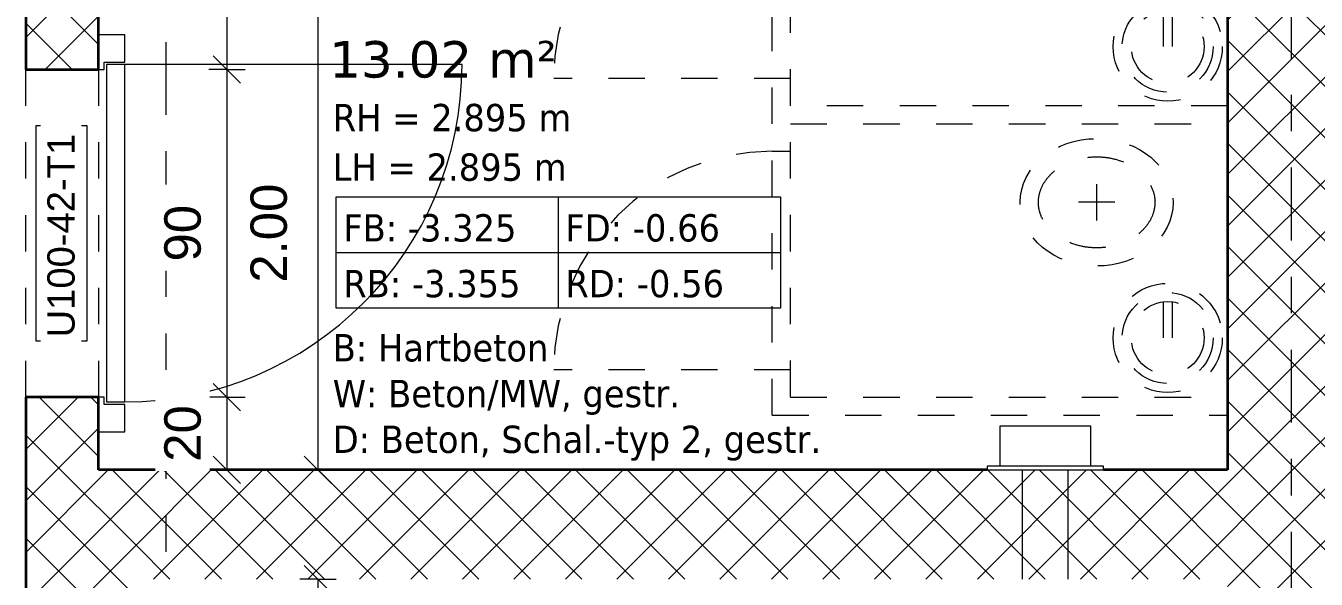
# Model space of a CAD drawing. Header units: metres. Extents: x -86 to 44, y -23 to 39.
# Drawn here: x -16.283 to -12.739, y 20.271 to 21.791 of the extents above; entities that cross this region are included whole.
import ezdxf

# ---------------------------------------------------------------- set-up
doc = ezdxf.new("R2010")
doc.units = ezdxf.units.M
for name, pattern in [('_Rasterlinie_', [0.375, 0.2, -0.05, 0.075, -0.05]), ('_Verdeckte Linien_', [0.15, 0.1, -0.05]), ('Strich Punkt fein', [0.2, 0.1, -0.05, 0, -0.05])]:
    doc.linetypes.add(name, pattern=pattern)
for name, color, linetype, lineweight in [('A-____-____-DIMS', 7, 'Continuous', 5), ('A-____-____-DIMS-50', 7, 'Continuous', 5), ('A-AREA-____-IDEN', 7, 'Continuous', 5), ('A-DOOR-____-IDEN', 7, 'Continuous', 5), ('A-DOOR-____-OTLN', 7, 'Continuous', 9), ('A-DOOR-FRAM-MCUT', 7, 'Continuous', 9), ('A-DOOR-OPNG-OTLN', 7, 'Continuous', 9), ('A-GENM-____-HDLN', 7, '_Verdeckte Linien_', 9), ('A-WALL-____-MCUT', 7, 'Continuous', 35), ('A-WALL-____-PATT', 7, 'Continuous', 35), ('M-EQPM-____-OTLN', 7, 'Continuous', 9), ('S-GRID-____-OTLN', 7, 'Continuous', 5)]:
    doc.layers.add(name, color=color, linetype=linetype, lineweight=lineweight)
doc.styles.add('Arial_1', font='arial.ttf', dxfattribs={"height": 0.1})
doc.styles.add('Arial_2', font='arial.ttf', dxfattribs={"height": 0.075})
doc.styles.add('Verdana_2', font='verdana.ttf', dxfattribs={"height": 0.1})
doc.styles.add('Verdana_3', font='verdana.ttf', dxfattribs={"width": 0.9, "height": 0.075})
doc.dimstyles.new('SUB_Rohbau_fein', dxfattribs={"dimscale": 0.3048, "dimtxt": 0.102026, "dimasz": 0.246063, "dimexe": 0.164042, "dimexo": 0.0625, "dimgap": 0.123031, "dimtad": 1, "dimdec": 1, "dimlfac": 100, "dimrnd": 0.5, "dimdsep": 46, "dimtxsty": 'Arial_1', "dimblk1": 'OBLIQUE', "dimblk2": 'OBLIQUE', "dimsah": 1, "dimcen": 0.09, "dimazin": 0, "dimtfac": 1, "dimtdec": 4, "dimtix": 1, "dimtmove": 0, "dimatfit": 3, "dimfxl": 0.164042, "dimfxlon": 1, "dimtvp": 1, "dimtfill": 1, "dimtolj": 1, "dimtzin": 0, "dimarcsym": 2})
doc.dimstyles.new('SUB_Rohbau_fein_1', dxfattribs={"dimscale": 0.3048, "dimtxt": 0.102026, "dimasz": 0.246063, "dimexe": 0.164042, "dimexo": 0.0625, "dimgap": 0.123031, "dimtad": 1, "dimrnd": 0.005, "dimzin": 0, "dimdsep": 46, "dimtxsty": 'Arial_1', "dimblk1": 'OBLIQUE', "dimblk2": 'OBLIQUE', "dimsah": 1, "dimcen": 0.09, "dimazin": 0, "dimtfac": 1, "dimtdec": 4, "dimtix": 1, "dimtmove": 0, "dimatfit": 3, "dimfxl": 0.164042, "dimfxlon": 1, "dimtvp": 1, "dimtfill": 1, "dimtolj": 1, "dimtzin": 0, "dimarcsym": 2})
doc.dimstyles.new('SUB_Rohbau_fein_mit_Höhe_1', dxfattribs={"dimscale": 0.3048, "dimtxt": 0.102026, "dimasz": 0.246063, "dimexe": 0.164042, "dimexo": 0.0625, "dimgap": 0.123031, "dimtad": 1, "dimrnd": 0.005, "dimzin": 0, "dimdsep": 46, "dimtxsty": 'Arial_1', "dimblk1": 'OBLIQUE', "dimblk2": 'OBLIQUE', "dimsah": 1, "dimcen": 0.09, "dimazin": 0, "dimtfac": 1, "dimtdec": 4, "dimtix": 1, "dimtmove": 0, "dimatfit": 3, "dimfxl": 0.164042, "dimfxlon": 1, "dimtvp": 1, "dimtfill": 1, "dimtolj": 1, "dimtzin": 0, "dimarcsym": 2})
doc.dimstyles.new('SUB_Rohbau_fein_mit_Höhe_2', dxfattribs={"dimscale": 0.3048, "dimtxt": 0.102026, "dimasz": 0.246063, "dimexe": 0.164042, "dimexo": 0.0625, "dimgap": 0.123031, "dimtad": 1, "dimdec": 1, "dimlfac": 100, "dimrnd": 0.5, "dimdsep": 46, "dimtxsty": 'Arial_1', "dimblk1": 'OBLIQUE', "dimblk2": 'OBLIQUE', "dimsah": 1, "dimcen": 0.09, "dimazin": 0, "dimtfac": 1, "dimtdec": 4, "dimtix": 1, "dimtmove": 0, "dimatfit": 3, "dimfxl": 0.164042, "dimfxlon": 1, "dimtvp": 1, "dimtfill": 1, "dimtolj": 1, "dimtzin": 0, "dimarcsym": 2})
pattern_1 = [(45, (0, 0), (-0.07071068, 0.07071068), []), (135, (0, 0), (-0.07071068, -0.07071068), [])]

# ---------------------------------------------------------------- blocks, each defined once
blk = doc.blocks.new('SA_WC_Schutzraum - SA_WC_Schutzraum-42364049--01_UG_OK_FFB_AF')
at = {"layer": 'A-GENM-____-HDLN'}
for p, q in [((3.25, 0), (3.2, 0)), ((3.2, 0), (3.2, -1.2)), ((3.25, -1.2), (3.25, 0)), ((4.05, 0), (4, 0)), ((4, -1.2), (4, 0)), ((4.05, -1.25), (4.05, 0)), ((2.9377, -0.1516), (3.1377, -0.1516)), ((2.9377, -0.1766), (3.1377, -0.1766)), ((3.7377, -0.1516), (3.9377, -0.1516)), ((3.7377, -0.1766), (3.9377, -0.1766)), ((3.4652, -0.3092), (3.4652, -0.4092)), ((3.4152, -0.3592), (3.5152, -0.3592)), ((4, -1.2), (2.45, -1.2)), ((3.125, -1.2), (3.125, -1.85)), ((3.325, -1.25), (3.325, -1.2)), ((3.925, -1.2), (3.925, -1.85)), ((4.05, -1.25), (2.45, -1.25))]:
    blk.add_line(p, q, dxfattribs=at)
for centre, radius in [((3.0377, -0.1641), 0.15), ((3.8377, -0.1641), 0.15), ((3.0377, -0.1641), 0.125), ((3.0377, -0.1641), 0.1), ((3.8377, -0.1641), 0.125), ((3.8377, -0.1641), 0.1)]:
    blk.add_circle(centre, radius, dxfattribs=at)
for centre in [(3.125, -1.25), (3.925, -1.25)]:
    blk.add_arc(centre, 0.6, 180, 270, dxfattribs=at)
blk.add_ellipse((3.4652, -0.3592), major_axis=(0, 0.21), ratio=0.833333, dxfattribs=at)
for points, knots in [([(3.4652, -0.5192), (3.456, -0.5192), (3.4374, -0.5165), (3.4102, -0.5042), (3.3849, -0.4835), (3.3636, -0.4546), (3.348, -0.4193), (3.3399, -0.3797), (3.3399, -0.3387), (3.3487, -0.2958), (3.3679, -0.2552), (3.397, -0.2227), (3.4305, -0.2033), (3.4536, -0.1992), (3.4652, -0.1992)], [3.141593, 3.141593, 3.141593, 3.141593, 3.383254, 3.624915, 3.866576, 4.108237, 4.349898, 4.591558, 4.833219, 5.07488, 5.376957, 5.679033, 5.981109, 6.283185, 6.283185, 6.283185, 6.283185]), ([(3.4652, -0.1992), (3.4745, -0.1992), (3.493, -0.2019), (3.5202, -0.2141), (3.5455, -0.2349), (3.5669, -0.2637), (3.5824, -0.2991), (3.5906, -0.3387), (3.5906, -0.3797), (3.5817, -0.4226), (3.5625, -0.4632), (3.5335, -0.4957), (3.5, -0.515), (3.4768, -0.5192), (3.4652, -0.5192)], [0, 0, 0, 0, 0.241661, 0.483322, 0.724983, 0.966644, 1.208305, 1.449966, 1.691627, 1.933288, 2.235364, 2.53744, 2.839516, 3.141593, 3.141593, 3.141593, 3.141593])]:
    blk.add_open_spline(points, degree=3, knots=knots, dxfattribs=at)
blk = doc.blocks.new('UeV-ESV 150 - ÜV_ESV 150 _ 75-21150413--01_UG_OK_FFB_AF')
at = {"layer": 'M-EQPM-____-OTLN'}
for p, q in [((0, 0.27), (0, 0.16)), ((0.25, 0.27), (0, 0.27)), ((0.25, 0.16), (0.25, 0.27)), ((-0.035, 0.16), (-0.035, 0.15)), ((0.285, 0.16), (-0.035, 0.16)), ((-0.035, 0.15), (0.285, 0.15)), ((0.0625, -0.15), (0.0625, 0.15)), ((0.1875, -0.15), (0.1875, 0.15)), ((0.285, 0.15), (0.285, 0.16))]:
    blk.add_line(p, q, dxfattribs=at)
blk = doc.blocks.new('UeV-ESV 150 - ÜV_ESV 150 _ 75-V106--01_UG_OK_FFB_AF')
at = {"layer": 'M-EQPM-____-OTLN'}
for p, q in [((0.0625, -0.15), (0.0625, 0.15)), ((0.1875, -0.15), (0.1875, 0.15))]:
    blk.add_line(p, q, dxfattribs=at)
blk = doc.blocks.new('StA_TU_HBR_1HDF - n_B_90x200-42359775--01_UG_OK_FFB_AF')
at = {"layer": 'A-DOOR-____-OTLN'}
for p, q in [((0.463, 0.172), (-0.463, 0.172)), ((-0.463, 0.172), (-0.463, 0.122)), ((0.463, 0.122), (0.463, 0.172)), ((-0.463, 0.122), (0.463, 0.122))]:
    blk.add_line(p, q, dxfattribs=at)
at = {"layer": 'A-DOOR-____-OTLN', "linetype": 'Strich Punkt fein'}
for p, q in [((-0.45, 0.1), (0.45, 0.1)), ((0.45, -0.1), (-0.45, -0.1))]:
    blk.add_line(p, q, dxfattribs=at)
at = {"layer": 'A-DOOR-FRAM-MCUT'}
for p, q in [((-0.47, 0.172), (-0.545, 0.172)), ((-0.545, 0.172), (-0.545, 0.1)), ((-0.47, 0.115), (-0.47, 0.172)), ((0.545, 0.172), (0.47, 0.172)), ((0.47, 0.172), (0.47, 0.115)), ((0.545, 0.1), (0.545, 0.172)), ((-0.45, 0.115), (-0.47, 0.115)), ((-0.45, 0.1), (-0.45, 0.115)), ((0.47, 0.115), (0.45, 0.115)), ((0.45, 0.115), (0.45, 0.1)), ((-0.545, 0.1), (-0.45, 0.1)), ((0.45, 0.1), (0.545, 0.1))]:
    blk.add_line(p, q, dxfattribs=at)
at = {"layer": 'A-DOOR-OPNG-OTLN'}
blk.add_line((-0.463, 1.098), (-0.463, 0.172), dxfattribs=at)
blk.add_arc((-0.463, 0.172), 0.926, 360, 90, dxfattribs=at)
blk = doc.blocks.new('Beschriftung_Räume-SUB - Vollständig-17704717--01_UG_OK_FFB_AF')
at = {"layer": 'A-AREA-____-IDEN'}
for p, q in [((0, -0.018255), (0.0244, -0.018255)), ((0, -0.024377), (0, -0.018255)), ((0.0122, -0.018255), (0.0122, -0.024377)), ((0.0244, -0.018255), (0.0244, -0.024377)), ((0, -0.021316), (0.0244, -0.021316)), ((0.0244, -0.024377), (0, -0.024377))]:
    blk.add_line(p, q, dxfattribs=at)
blk = doc.blocks.new('DIMBLOCK226--01_UG_OK_FFB_AF')
at = {"layer": 'A-____-____-DIMS-50'}
for p, q in [((-15.7307, 24.7716), (-15.7682, 24.8091)), ((-15.7307, 24.7716), (-15.7807, 24.7716)), ((-15.7307, 24.7716), (-15.7307, 21.6715)), ((-15.7307, 24.7716), (-15.6932, 24.7341)), ((-15.7307, 24.7716), (-15.6807, 24.7716)), ((-15.7307, 21.6715), (-15.7682, 21.709)), ((-15.7307, 21.6715), (-15.7807, 21.6715)), ((-15.7307, 21.6715), (-15.6932, 21.634)), ((-15.7307, 21.6715), (-15.6807, 21.6715))]:
    blk.add_line(p, q, dxfattribs=at)
at = {"layer": 'A-____-____-DIMS-50', "color": 0, "insert": (-15.9027, 23.0858), "char_height": 0.1, "width": 0.325653, "attachment_point": 1, "rotation": 90, "line_spacing_factor": 0.941778, "style": 'Arial_1', "bg_fill": 3, "box_fill_scale": 1.25, "bg_fill_color": 256, "bg_fill_true_color": 13158600, "bg_fill_transparency": 0}
blk.add_mtext('3.10', dxfattribs=at)
blk = doc.blocks.new('_Oblique')
at = {"color": 0, "linetype": 'ByBlock', "lineweight": -2}
blk.add_line((-0.5, -0.5), (0.5, 0.5), dxfattribs=at)
blk = doc.blocks.new('DIMBLOCK227--01_UG_OK_FFB_AF')
at = {"layer": 'A-____-____-DIMS-50'}
for p, q in [((-15.7307, 21.6715), (-15.7682, 21.709)), ((-15.7307, 21.6715), (-15.7807, 21.6715)), ((-15.7307, 21.6715), (-15.7307, 20.7715)), ((-15.7307, 21.6715), (-15.6932, 21.634)), ((-15.7307, 21.6715), (-15.6807, 21.6715)), ((-15.7307, 20.7715), (-15.7682, 20.809)), ((-15.7307, 20.7715), (-15.7807, 20.7715)), ((-15.7307, 20.7715), (-15.6932, 20.734)), ((-15.7307, 20.7715), (-15.6807, 20.7715))]:
    blk.add_line(p, q, dxfattribs=at)
at = {"layer": 'A-____-____-DIMS-50', "color": 0, "char_height": 0.1, "attachment_point": 1, "rotation": 90, "line_spacing_factor": 0.941778, "style": 'Arial_1', "bg_fill": 3, "box_fill_scale": 1.25, "bg_fill_color": 256, "bg_fill_true_color": 13158600, "bg_fill_transparency": 0}
for s, insert, width in [('2.00', (-15.666, 21.0858), 0.325653), ('90', (-15.9027, 21.1439), 0.186088)]:
    blk.add_mtext(s, dxfattribs=dict(at, insert=insert, width=width))
blk = doc.blocks.new('DIMBLOCK228--01_UG_OK_FFB_AF')
at = {"layer": 'A-____-____-DIMS-50'}
for p, q in [((-15.7307, 20.7715), (-15.7682, 20.809)), ((-15.7307, 20.7715), (-15.7807, 20.7715)), ((-15.7307, 20.7715), (-15.7307, 20.5715)), ((-15.7307, 20.7715), (-15.6932, 20.734)), ((-15.7307, 20.7715), (-15.6807, 20.7715)), ((-15.7307, 20.5715), (-15.7682, 20.609)), ((-15.7307, 20.5715), (-15.7807, 20.5715)), ((-15.7307, 20.5715), (-15.6932, 20.534)), ((-15.7307, 20.5715), (-15.6807, 20.5715))]:
    blk.add_line(p, q, dxfattribs=at)
at = {"layer": 'A-____-____-DIMS-50', "color": 0, "insert": (-15.9027, 20.5939), "char_height": 0.1, "width": 0.186088, "attachment_point": 1, "rotation": 90, "line_spacing_factor": 0.941778, "style": 'Arial_1', "bg_fill": 3, "box_fill_scale": 1.25, "bg_fill_color": 256, "bg_fill_true_color": 13158600, "bg_fill_transparency": 0}
blk.add_mtext('20', dxfattribs=at)
blk = doc.blocks.new('DIMBLOCK230--01_UG_OK_FFB_AF')
at = {"layer": 'A-____-____-DIMS-50'}
for p, q in [((-15.4807, 24.7716), (-15.5182, 24.8091)), ((-15.4807, 24.7716), (-15.5307, 24.7716)), ((-15.4807, 24.7716), (-15.4807, 20.5715)), ((-15.4807, 24.7716), (-15.4432, 24.7341)), ((-15.4807, 24.7716), (-15.4307, 24.7716)), ((-15.4807, 20.5715), (-15.5182, 20.609)), ((-15.4807, 20.5715), (-15.5307, 20.5715)), ((-15.4807, 20.5715), (-15.4432, 20.534)), ((-15.4807, 20.5715), (-15.4307, 20.5715))]:
    blk.add_line(p, q, dxfattribs=at)
at = {"layer": 'A-____-____-DIMS-50', "color": 0, "insert": (-15.6527, 22.5358), "char_height": 0.1, "width": 0.325653, "attachment_point": 1, "rotation": 90, "line_spacing_factor": 0.941778, "style": 'Arial_1', "bg_fill": 3, "box_fill_scale": 1.25, "bg_fill_color": 256, "bg_fill_true_color": 13158600, "bg_fill_transparency": 0}
blk.add_mtext('4.20', dxfattribs=at)
blk = doc.blocks.new('DIMBLOCK236--01_UG_OK_FFB_AF')
at = {"layer": 'A-____-____-DIMS-50'}
for p, q in [((-15.4807, 20.2715), (-15.5182, 20.309)), ((-15.4807, 20.2715), (-15.5307, 20.2715)), ((-15.4807, 20.2715), (-15.4807, 19.7716)), ((-15.4807, 20.2715), (-15.4432, 20.234)), ((-15.4807, 20.2715), (-15.4307, 20.2715)), ((-15.4807, 19.7716), (-15.5182, 19.8091)), ((-15.4807, 19.7716), (-15.5307, 19.7716)), ((-15.4807, 19.7716), (-15.4432, 19.7341)), ((-15.4807, 19.7716), (-15.4307, 19.7716))]:
    blk.add_line(p, q, dxfattribs=at)
at = {"layer": 'A-____-____-DIMS-50', "color": 0, "insert": (-15.6527, 19.944), "char_height": 0.1, "width": 0.186088, "attachment_point": 1, "rotation": 90, "line_spacing_factor": 0.941778, "style": 'Arial_1', "bg_fill": 3, "box_fill_scale": 1.25, "bg_fill_color": 256, "bg_fill_true_color": 13158600, "bg_fill_transparency": 0}
blk.add_mtext('50', dxfattribs=at)

msp = doc.modelspace()

# ---------------------------------------------------------------- hatches: boundary and pattern name
at = {"layer": 'A-WALL-____-PATT', "lineweight": 9}
h = msp.add_hatch(dxfattribs=at)
h.set_pattern_fill('FP_1', color=256, style=0, pattern_type=2)
h.set_pattern_definition(pattern_1)
h.paths.add_polyline_path([(-12.983, 18.5716), (-12.633, 18.5716), (-12.633, 20.2715), (-12.983, 20.2715), (-12.983, 19.4524)])
h.paths.add_polyline_path([(-12.983, 20.5715), (-12.633, 20.5715), (-12.633, 24.7716), (-12.983, 24.7716), (-12.983, 20.8861)])
h = msp.add_hatch(dxfattribs=at)
h.set_pattern_fill('FP_1', color=256, style=0, pattern_type=2)
h.set_pattern_definition(pattern_1)
h.paths.add_polyline_path([(-16.083, 20.5715), (-16.083, 20.7715), (-16.283, 20.7715), (-16.283, 20.5715), (-16.1649, 20.5715)])
h.paths.add_polyline_path([(-16.283, 21.6715), (-16.083, 21.6715), (-16.083, 23.1516), (-16.283, 23.1516), (-16.283, 21.7424)])
h = msp.add_hatch(dxfattribs=at)
h.set_pattern_fill('FP_1', color=256, style=0, pattern_type=2)
h.set_pattern_definition(pattern_1)
h.paths.add_polyline_path([(-15.983, 17.9716), (-15.983, 18.6916), (-15.993, 18.6916), (-15.993, 18.7616), (-16.063, 18.7616), (-16.063, 18.7716), (-16.283, 18.7716), (-16.283, 17.9716)])
h.paths.add_polyline_path([(-16.283, 19.7716), (-16.063, 19.7716), (-16.063, 19.7816), (-15.993, 19.7816), (-15.993, 19.8516), (-15.983, 19.8516), (-15.983, 19.8714), (-16.123, 19.8714), (-16.123, 19.9214), (-15.983, 19.9214), (-15.983, 20.5715), (-16.283, 20.5715), (-16.283, 19.8714)])
h = msp.add_hatch(dxfattribs=at)
h.set_pattern_fill('FP_1', color=256, style=0, pattern_type=2)
h.set_pattern_definition(pattern_1)
h.paths.add_polyline_path([(-15.983, 20.2715), (-9.333, 20.2715), (-9.333, 20.5715), (-15.983, 20.5715), (-15.983, 20.4082)])

# ---------------------------------------------------------------- linework, layer by layer
at = {"layer": 'A-DOOR-____-IDEN', "flags": 128}
msp.add_lwpolyline([(-16.2548, 20.9254), (-16.2548, 21.5174), (-16.1158, 21.5174), (-16.1158, 20.9254)], close=True, dxfattribs=at)
at = {"layer": 'A-WALL-____-MCUT'}
for p, q in [((-16.283, 27.2516), (-16.283, 21.6715)), ((-16.083, 21.6715), (-16.083, 24.7716)), ((-12.983, 24.7716), (-12.983, 20.5715)), ((-16.283, 21.6715), (-16.083, 21.6715)), ((-16.283, 20.7715), (-16.283, 19.7716)), ((-16.083, 20.7715), (-16.283, 20.7715)), ((-16.083, 20.5715), (-16.083, 20.7715)), ((-13.643, 20.5715), (-16.083, 20.5715)), ((-12.983, 20.5715), (-13.323, 20.5715))]:
    msp.add_line(p, q, dxfattribs=at)
at = {"layer": 'S-GRID-____-OTLN', "color": 8, "linetype": '_Rasterlinie_', "true_color": 0x808080}
for p, q in [((-12.808, 35.9016), (-12.808, 15.5711)), ((-15.898, -3.9534), (-15.898, 34.9016))]:
    msp.add_line(p, q, dxfattribs=at)

# ---------------------------------------------------------------- block references
at = {"layer": 'A-AREA-____-IDEN', "xscale": 49.99999999999998, "yscale": 49.99999999999998, "zscale": 49.99999999999998}
msp.add_blockref('Beschriftung_Räume-SUB - Vollständig-17704717--01_UG_OK_FFB_AF', (-15.4308, 22.2345), dxfattribs=at)
at = {"layer": 'A-DOOR-____-OTLN', "rotation": 269.9999999999999}
msp.add_blockref('StA_TU_HBR_1HDF - n_B_90x200-42359775--01_UG_OK_FFB_AF', (-16.183, 21.2215), dxfattribs=at)
at = {"layer": 'A-GENM-____-HDLN', "rotation": 269.9999999999997}
msp.add_blockref('SA_WC_Schutzraum - SA_WC_Schutzraum-42364049--01_UG_OK_FFB_AF', (-12.983, 24.7716), dxfattribs=at)
at = {"layer": 'M-EQPM-____-OTLN'}
for name in ['UeV-ESV 150 - ÜV_ESV 150 _ 75-21150413--01_UG_OK_FFB_AF', 'UeV-ESV 150 - ÜV_ESV 150 _ 75-V106--01_UG_OK_FFB_AF']:
    msp.add_blockref(name, (-13.608, 20.4215), dxfattribs=at)

# ---------------------------------------------------------------- texts
at = {"layer": 'A-AREA-____-IDEN', "attachment_point": 1}
for s, insert, char_height, width, style in [('13.02 m²', (-15.45, 21.7491), 0.1, 0.817721, 'Verdana_2'), ('RH = 2.895 m', (-15.4401, 21.5766), 0.075, 0.822531, 'Verdana_3'), ('LH = 2.895 m', (-15.4401, 21.4406), 0.075, 0.808101, 'Verdana_3'), ('FB: -3.325', (-15.4113, 21.2738), 0.075, 0.624114, 'Verdana_3'), ('FD: -0.66', (-14.8013, 21.2738), 0.075, 0.562785, 'Verdana_3'), ('RB: -3.355', (-15.4113, 21.1207), 0.075, 0.638544, 'Verdana_3'), ('RD: -0.56', (-14.8013, 21.1207), 0.075, 0.577215, 'Verdana_3'), ('B: Hartbeton', (-15.4401, 20.9445), 0.075, 0.753987, 'Verdana_3'), ('W: Beton/MW, gestr.', (-15.4401, 20.8188), 0.075, 1.237405, 'Verdana_3'), ('D: Beton, Schal.-typ 2, gestr.', (-15.4401, 20.6931), 0.075, 1.73886, 'Verdana_3')]:
    msp.add_mtext(s, dxfattribs=dict(at, insert=insert, char_height=char_height, width=width, style=style))

# ---------------------------------------------------------------- next in the draw order: texts
at = {"layer": 'A-DOOR-____-IDEN', "insert": (-16.2239, 20.9354), "char_height": 0.075, "width": 0.689451, "attachment_point": 1, "rotation": 90, "style": 'Arial_2', "bg_fill": 3, "box_fill_scale": 1.25, "bg_fill_color": 256, "bg_fill_true_color": 13158600, "bg_fill_transparency": 0}
msp.add_mtext('U100-42-T1', dxfattribs=at)

# ---------------------------------------------------------------- next in the draw order: dimensions: what is measured, and where the dimension line sits
at = {"layer": 'A-____-____-DIMS'}
for base, p1, p2, dimstyle, override, picture, middle in [((-15.7307, 21.6715), (-15.6807, 24.7716), (-15.6807, 21.6715), 'SUB_Rohbau_fein_mit_Höhe_1', {"dimpost": '<>', "dimfxl": 3.100095}, 'DIMBLOCK226--01_UG_OK_FFB_AF', (-15.8193, 23.2215)), ((-15.4807, 19.7716), (-15.4307, 20.2715), (-15.4307, 19.7716), 'SUB_Rohbau_fein', {"dimpost": '<>', "dimfxl": 0.499905}, 'DIMBLOCK236--01_UG_OK_FFB_AF', (-15.5692, 20.0215))]:
    dim = msp.add_linear_dim(base=base, p1=p1, p2=p2, angle=90, dimstyle=dimstyle, override=override, dxfattribs=at)
    dim.commit()
    dim.dimension.update_dxf_attribs({"geometry": picture, "text_midpoint": middle})

# ---------------------------------------------------------------- next in the draw order: dimensions: what is measured, and where the dimension line sits
dim = msp.add_linear_dim(base=(-15.7307, 20.7715), p1=(-15.6807, 21.6715), p2=(-15.6807, 20.7715), angle=90, text='<>\\X2.00', dimstyle='SUB_Rohbau_fein_mit_Höhe_2', override={"dimpost": '<>', "dimfxl": 0.9}, dxfattribs=at)
dim.commit()
dim.dimension.update_dxf_attribs({"geometry": 'DIMBLOCK227--01_UG_OK_FFB_AF', "text_midpoint": (-15.7307, 21.2215)})

# ---------------------------------------------------------------- next in the draw order: dimensions: what is measured, and where the dimension line sits
dim = msp.add_linear_dim(base=(-15.7307, 20.5715), p1=(-15.6807, 20.7715), p2=(-15.6807, 20.5715), angle=90, dimstyle='SUB_Rohbau_fein_mit_Höhe_2', override={"dimpost": '<>', "dimfxl": 0.2}, dxfattribs=at)
dim.commit()
dim.dimension.update_dxf_attribs({"geometry": 'DIMBLOCK228--01_UG_OK_FFB_AF', "text_midpoint": (-15.8192, 20.6715)})

# ---------------------------------------------------------------- next in the draw order: dimensions: what is measured, and where the dimension line sits
dim = msp.add_linear_dim(base=(-15.4807, 20.5715), p1=(-15.4307, 24.7716), p2=(-15.4307, 20.5715), angle=90, dimstyle='SUB_Rohbau_fein_1', override={"dimpost": '<>', "dimfxl": 4.200095}, dxfattribs=at)
dim.commit()
dim.dimension.update_dxf_attribs({"geometry": 'DIMBLOCK230--01_UG_OK_FFB_AF', "text_midpoint": (-15.5692, 22.6715)})

doc.saveas('drawing.dxf')
